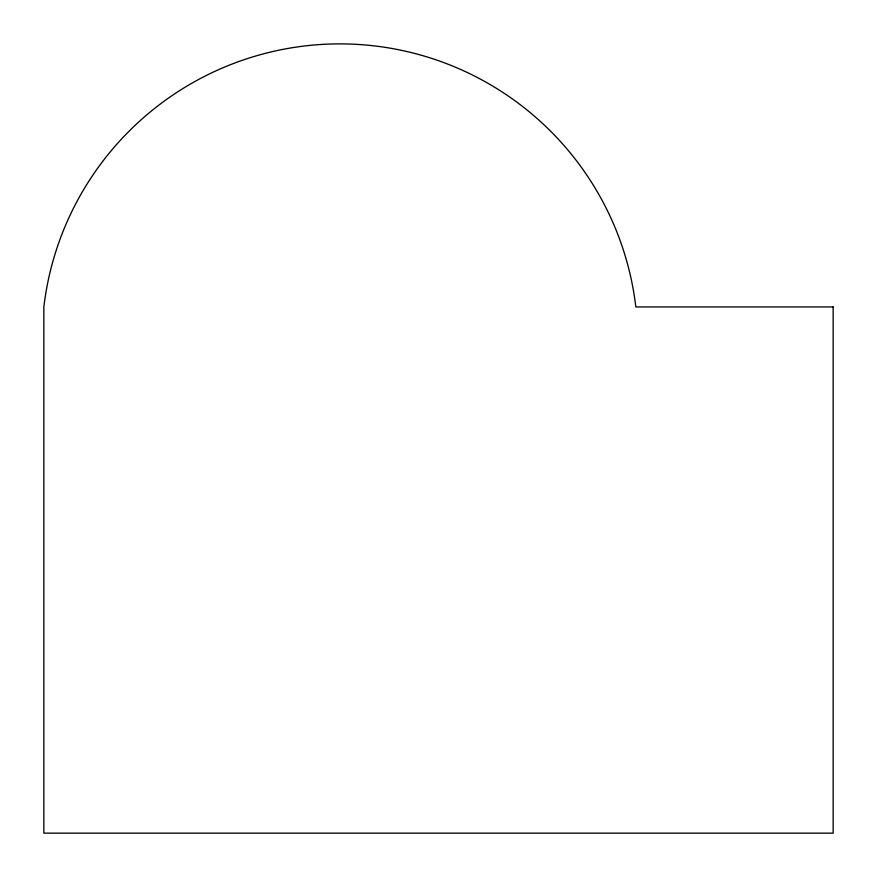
<?xml version="1.0" encoding="UTF-8"?>
<svg xmlns="http://www.w3.org/2000/svg" width="877" height="877" viewBox="0 0 877 877"><rect width="100%" height="100%" fill="white"/><g stroke="black" fill="none" stroke-linecap="round" stroke-linejoin="round"><path stroke-width="1.32" d="M833.15 306.95L635.825 306.95A298.048 298.048 0 0 0 43.85 306.95L43.85 833.15L833.15 833.15L833.15 306.95"/></g></svg>
